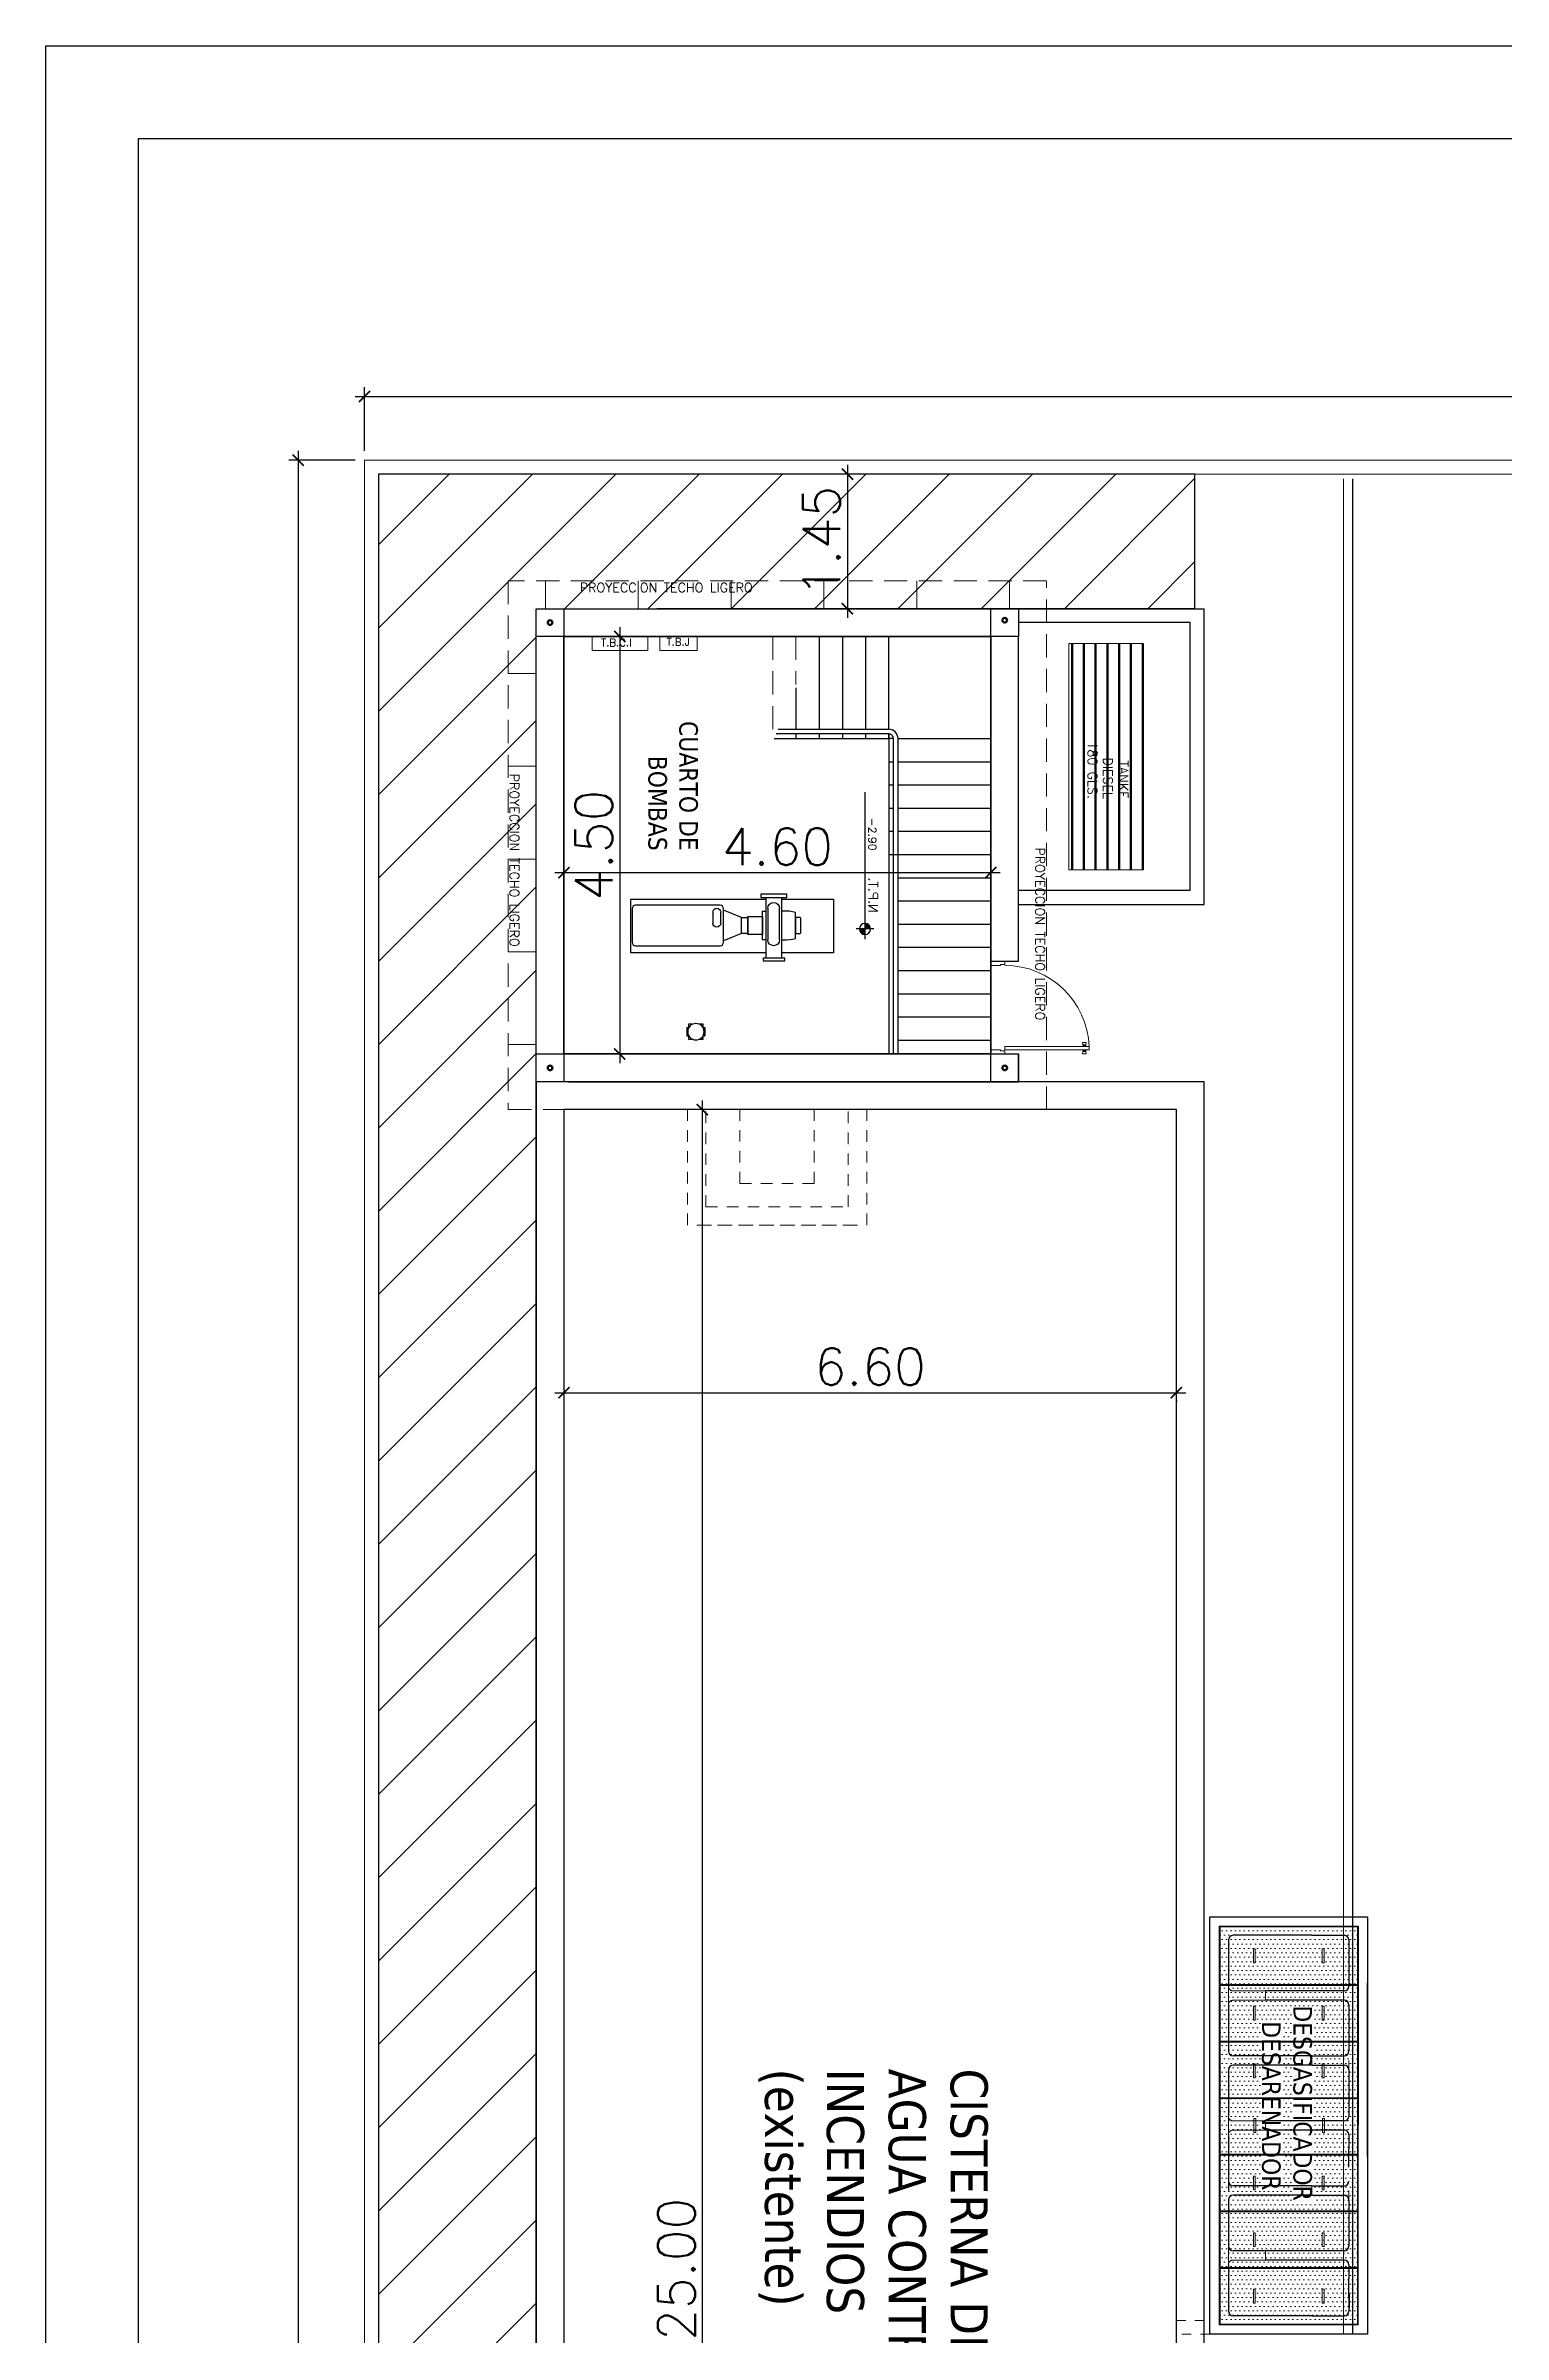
# Model space of a CAD drawing. Header units: metres. Extents: x 2026 to 2182, y 1015 to 1085.
# Drawn here: x 2067.33 to 2083.03, y 1060.8 to 1085.47 of the extents above; entities that cross this region are included whole.
import ezdxf
from ezdxf.enums import TextEntityAlignment as Align

# ---------------------------------------------------------------- set-up
doc = ezdxf.new("R2010")
doc.units = ezdxf.units.M
for name, pattern in [('DASHED2', [0.375, 0.25, -0.125]), ('HIDDEN', [9.525, 6.35, -3.175]), ('HIDDEN2', [0.1875, 0.125, -0.0625])]:
    doc.linetypes.add(name, pattern=pattern)
doc.layers.get('Defpoints').update_dxf_attribs({"lineweight": 0})
for name, color, linetype in [('0.2', 2, 'Continuous'), ('0.3', 3, 'Continuous'), ('03', 3, 'Continuous'), ('ESCALERAS', 8, 'Continuous'), ('LEADERS', 20, 'Continuous'), ('PLATAFORMA', 2, 'Continuous'), ('REMODELACIONES', 6, 'Continuous')]:
    doc.layers.add(name, color=color, linetype=linetype)
for name, color, linetype, lineweight in [('01', 9, 'HIDDEN', 9), ('02', 2, 'Continuous', 0), ('08', 191, 'Continuous', 60), ('HATCH', 8, 'Continuous', 5), ('LINEA DE CORTE', 5, 'Continuous', 80), ('muro02', 3, 'Continuous', 18), ('PROYECCIONES', 4, 'DASHED2', 5), ('puerta', 6, 'Continuous', 15), ('SUTITULOS', 4, 'DASHED2', 5), ('TEXTOS GENERALES', 4, 'DASHED2', 5), ('ventana', 4, 'Continuous', 18), ('VENTANAS ALTAS', 9, 'HIDDEN', 9), ('VEREDA', 4, 'Continuous', 15)]:
    doc.layers.add(name, color=color, linetype=linetype, lineweight=lineweight)
doc.styles.add('COTA50', font='romans.shx', dxfattribs={"height": 0.4})
doc.styles.add('SUBTITULOS', font='tahoma.ttf', dxfattribs={"height": 0.2})
doc.styles.add('TEXTOS DETALLES', font='simplex8.shx', dxfattribs={"height": 0.08})
doc.styles.add('TEXTOS GENERALES', font='simplex8.shx', dxfattribs={"height": 0.1})
doc.styles.add('TEXTOS-COTAS', font='simplex8.shx', dxfattribs={"height": 0.08})
doc.dimstyles.new('1-100', dxfattribs={"dimscale": 0.1, "dimtxt": 0.4, "dimasz": 1.2, "dimexe": 1, "dimexo": 1, "dimgap": 0.8, "dimtad": 1, "dimzin": 4, "dimdsep": 46, "dimtxsty": 'COTA50', "dimblk": 'ARCHTICK', "dimcen": 2.5, "dimdle": 1, "dimclrd": 1, "dimclre": 1, "dimclrt": 256, "dimadec": 0, "dimazin": 0, "dimtfac": 1, "dimtix": 1, "dimtmove": 2, "dimatfit": 3, "dimfxl": 0, "dimtolj": 1, "dimtzin": 4, "dimarcsym": 0})

# ---------------------------------------------------------------- blocks, each defined once
blk = doc.blocks.new('_ARCHTICK')
at = {"color": 0, "linetype": 'ByBlock', "const_width": 0.15}
blk.add_lwpolyline([(-0.5, -0.5), (0.5, 0.5)], dxfattribs=at)
blk = doc.blocks.new('*D39')
at = {"color": 1, "lineweight": -2}
for p, q in [((2070.66, 1081.686), (2171.768, 1081.686)), ((2070.76, 1081.1), (2070.76, 1081.786)), ((2171.668, 1081.1), (2171.668, 1081.786))]:
    blk.add_line(p, q, dxfattribs=at)
at = {"layer": 'Defpoints', "color": 0}
for p in [(2171.668, 1081.686), (2070.76, 1081), (2171.668, 1081)]:
    blk.add_point(p, dxfattribs=at)
at = {"color": 1, "lineweight": -2, "xscale": 0.1199999999999999, "yscale": 0.1199999999999999, "zscale": 0.1199999999999999, "rotation": 180}
blk.add_blockref('_ARCHTICK', (2070.76, 1081.686), dxfattribs=at)
at = {"color": 1, "lineweight": -2, "xscale": 0.1199999999999999, "yscale": 0.1199999999999999, "zscale": 0.1199999999999999}
blk.add_blockref('_ARCHTICK', (2171.668, 1081.686), dxfattribs=at)
at = {"insert": (2121.214, 1081.966), "char_height": 0.4, "attachment_point": 5, "style": 'COTA50'}
blk.add_mtext('\\A1;100.91', dxfattribs=at)
blk = doc.blocks.new('*D40')
at = {"color": 1, "lineweight": -2}
for p, q in [((2070.66, 1081), (2069.945, 1081)), ((2070.045, 1081.1), (2070.045, 1030.94)), ((2070.66, 1031.04), (2069.945, 1031.04))]:
    blk.add_line(p, q, dxfattribs=at)
at = {"layer": 'Defpoints', "color": 0}
for p in [(2070.76, 1081), (2070.045, 1031.04), (2070.76, 1031.04)]:
    blk.add_point(p, dxfattribs=at)
at = {"color": 1, "lineweight": -2, "xscale": 0.1199999999999999, "yscale": 0.1199999999999999, "zscale": 0.1199999999999999}
for p, rotation in [((2070.045, 1081), 90), ((2070.045, 1031.04), 270)]:
    blk.add_blockref('_ARCHTICK', p, dxfattribs=dict(at, rotation=rotation))
at = {"insert": (2069.765, 1056.02), "char_height": 0.4, "attachment_point": 5, "rotation": 90, "style": 'COTA50'}
blk.add_mtext('\\A1;49.96', dxfattribs=at)
blk = doc.blocks.new('*D47')
at = {"color": 1, "lineweight": -2}
for p, q in [((2074.402, 1048.9), (2074.402, 1074.1)), ((2075.579, 1074), (2074.302, 1074)), ((2075.579, 1049), (2074.302, 1049))]:
    blk.add_line(p, q, dxfattribs=at)
at = {"layer": 'Defpoints', "color": 0}
for p in [(2074.402, 1074), (2075.679, 1074), (2075.679, 1049)]:
    blk.add_point(p, dxfattribs=at)
at = {"color": 1, "lineweight": -2, "xscale": 0.1199999999999999, "yscale": 0.1199999999999999, "zscale": 0.1199999999999999}
for p, rotation in [((2074.402, 1074), 90), ((2074.402, 1049), 270)]:
    blk.add_blockref('_ARCHTICK', p, dxfattribs=dict(at, rotation=rotation))
at = {"insert": (2074.122, 1061.5), "char_height": 0.4, "attachment_point": 5, "rotation": 90, "style": 'COTA50'}
blk.add_mtext('\\A1;25.00', dxfattribs=at)
blk = doc.blocks.new('*D48')
at = {"color": 1, "lineweight": -2}
for p, q in [((2072.81, 1070.949), (2079.61, 1070.949)), ((2072.91, 1070.869), (2072.91, 1070.849)), ((2079.51, 1070.869), (2079.51, 1070.849))]:
    blk.add_line(p, q, dxfattribs=at)
at = {"layer": 'Defpoints', "color": 0}
for p in [(2072.91, 1070.969), (2079.51, 1070.969), (2079.51, 1070.949)]:
    blk.add_point(p, dxfattribs=at)
at = {"color": 1, "lineweight": -2, "xscale": 0.1199999999999999, "yscale": 0.1199999999999999, "zscale": 0.1199999999999999, "rotation": 180}
blk.add_blockref('_ARCHTICK', (2072.91, 1070.949), dxfattribs=at)
at = {"color": 1, "lineweight": -2, "xscale": 0.1199999999999999, "yscale": 0.1199999999999999, "zscale": 0.1199999999999999}
blk.add_blockref('_ARCHTICK', (2079.51, 1070.949), dxfattribs=at)
at = {"insert": (2076.21, 1071.229), "char_height": 0.4, "attachment_point": 5, "style": 'COTA50'}
blk.add_mtext('\\A1;6.60', dxfattribs=at)
blk = doc.blocks.new('*D59')
at = {"color": 1, "lineweight": -2}
for p, q in [((2072.81, 1076.555), (2077.61, 1076.555)), ((2072.91, 1075.619), (2072.91, 1076.655)), ((2077.51, 1075.619), (2077.51, 1076.655))]:
    blk.add_line(p, q, dxfattribs=at)
at = {"layer": 'Defpoints', "color": 0}
for p in [(2077.51, 1076.555), (2072.91, 1075.519), (2077.51, 1075.519)]:
    blk.add_point(p, dxfattribs=at)
at = {"color": 1, "lineweight": -2, "xscale": 0.1199999999999999, "yscale": 0.1199999999999999, "zscale": 0.1199999999999999, "rotation": 180}
blk.add_blockref('_ARCHTICK', (2072.91, 1076.555), dxfattribs=at)
at = {"color": 1, "lineweight": -2, "xscale": 0.1199999999999999, "yscale": 0.1199999999999999, "zscale": 0.1199999999999999}
blk.add_blockref('_ARCHTICK', (2077.51, 1076.555), dxfattribs=at)
at = {"insert": (2075.21, 1076.835), "char_height": 0.4, "attachment_point": 5, "style": 'COTA50'}
blk.add_mtext('\\A1;4.60', dxfattribs=at)
blk = doc.blocks.new('*D60')
at = {"color": 1, "lineweight": -2}
for p, q in [((2075.965, 1080.95), (2075.965, 1079.3)), ((2076.014, 1080.85), (2075.865, 1080.85)), ((2076.014, 1079.4), (2075.865, 1079.4))]:
    blk.add_line(p, q, dxfattribs=at)
at = {"layer": 'Defpoints', "color": 0}
for p in [(2076.114, 1080.85), (2075.965, 1079.4), (2076.114, 1079.4)]:
    blk.add_point(p, dxfattribs=at)
at = {"color": 1, "lineweight": -2, "xscale": 0.1199999999999999, "yscale": 0.1199999999999999, "zscale": 0.1199999999999999}
for p, rotation in [((2075.965, 1080.85), 90), ((2075.965, 1079.4), 270)]:
    blk.add_blockref('_ARCHTICK', p, dxfattribs=dict(at, rotation=rotation))
at = {"insert": (2075.685, 1080.125), "char_height": 0.4, "attachment_point": 5, "rotation": 90, "style": 'COTA50'}
blk.add_mtext('\\A1;1.45', dxfattribs=at)
blk = doc.blocks.new('*D61')
at = {"color": 1, "lineweight": -2}
for p, q in [((2073.511, 1079.2), (2073.511, 1074.5)), ((2073.241, 1079.1), (2073.611, 1079.1)), ((2073.241, 1074.6), (2073.611, 1074.6))]:
    blk.add_line(p, q, dxfattribs=at)
at = {"layer": 'Defpoints', "color": 0}
for p in [(2073.141, 1079.1), (2073.141, 1074.6), (2073.511, 1074.6)]:
    blk.add_point(p, dxfattribs=at)
at = {"color": 1, "lineweight": -2, "xscale": 0.1199999999999999, "yscale": 0.1199999999999999, "zscale": 0.1199999999999999}
for p, rotation in [((2073.511, 1079.1), 90), ((2073.511, 1074.6), 270)]:
    blk.add_blockref('_ARCHTICK', p, dxfattribs=dict(at, rotation=rotation))
at = {"insert": (2073.231, 1076.85), "char_height": 0.4, "attachment_point": 5, "rotation": 90, "style": 'COTA50'}
blk.add_mtext('\\A1;4.50', dxfattribs=at)
blk = doc.blocks.new('NPTS')
at = {"layer": '0.2'}
for points in [[(0, 0), (-0.06, 0, 0.414214), (0, -0.06)], [(0, 0.06), (0, 0), (0.06, 0, 0.414214)]]:
    blk.add_hatch(color=256, dxfattribs=at).paths.add_polyline_path(points)
for p, q in [((-0.111, 0), (1.473, 0)), ((0, 0.096), (0, -0.096))]:
    blk.add_line(p, q, dxfattribs=at)
blk.add_circle((0, 0), 0.06, dxfattribs=at)
at = {"layer": 'VEREDA', "insert": (-0.041, 0.139), "char_height": 0.1, "width": 0.96281, "attachment_point": 1, "style": 'TEXTOS-COTAS'}
blk.add_mtext('{\\W3.13659; }N.P.T. ', dxfattribs=at)
at = {"layer": 'VEREDA', "style": 'TEXTOS GENERALES'}
blk.add_attdef('NIVEL', text='', height=0.0704, dxfattribs=at).set_placement((0.846, 0.039), (1.198, 0.039), align=Align.ALIGNED)
blk = doc.blocks.new('COSTA GAS_ CASCO$0$P-100')
at = {"layer": 'puerta', "color": 9}
for p, q in [((0.045, 0), (0, 0)), ((0, -0.15), (0, 0)), ((0.045, -0.105), (0.045, 0)), ((0.955, 0), (1, 0)), ((0.955, -0.105), (0.955, 0)), ((1, -0.15), (1, 0)), ((0.035, -0.15), (0, -0.15)), ((0.045, -0.105), (0.035, -0.105)), ((0.035, -0.15), (0.035, -0.105)), ((0.045, -0.15), (0.045, -1.06)), ((0.045, -0.15), (0.08, -0.15)), ((0.08, -1.06), (0.08, -0.15)), ((0.955, -0.105), (0.965, -0.105)), ((0.965, -0.15), (0.965, -0.105)), ((0.965, -0.15), (1, -0.15)), ((0.043, -0.982), (0.037, -0.994)), ((0.043, -0.982), (0.043, -1.035)), ((0.045, -0.982), (0.043, -0.982)), ((0.08, -0.982), (0.082, -0.982)), ((0.082, -0.982), (0.082, -1.035)), ((0.082, -0.982), (0.088, -0.994)), ((0.001, -1.028), (0.001, -0.988)), ((0.025, -0.993), (0.001, -0.988)), ((0.025, -1.023), (0.001, -1.028)), ((0.025, -1), (0.025, -0.993)), ((0.029, -1), (0.025, -1)), ((0.025, -1), (0.025, -1.017)), ((0.029, -1.017), (0.025, -1.017)), ((0.025, -1.017), (0.025, -1.023)), ((0.029, -1), (0.029, -0.997)), ((0.033, -0.997), (0.029, -0.997)), ((0.029, -1), (0.029, -1.017)), ((0.029, -1.017), (0.029, -1.019)), ((0.033, -1.019), (0.029, -1.019)), ((0.037, -0.994), (0.033, -0.994)), ((0.033, -0.997), (0.033, -0.994)), ((0.033, -0.997), (0.033, -1.019)), ((0.033, -1.019), (0.033, -1.023)), ((0.037, -1.023), (0.033, -1.023)), ((0.037, -0.994), (0.037, -1.023)), ((0.043, -1.035), (0.037, -1.023)), ((0.045, -1.035), (0.043, -1.035)), ((0.045, -1.06), (0.08, -1.06)), ((0.08, -1.008), (0.08, -1.008)), ((0.08, -1.008), (0.08, -1.008)), ((0.08, -1.035), (0.082, -1.035)), ((0.082, -1.035), (0.088, -1.023)), ((0.088, -0.994), (0.088, -1.023)), ((0.088, -0.994), (0.092, -0.994)), ((0.088, -1.023), (0.092, -1.023)), ((0.092, -0.997), (0.092, -0.994)), ((0.092, -0.997), (0.096, -0.997)), ((0.092, -0.997), (0.092, -1.019)), ((0.092, -1.019), (0.096, -1.019)), ((0.092, -1.019), (0.092, -1.023)), ((0.096, -1), (0.096, -0.997)), ((0.096, -1), (0.096, -1.017)), ((0.096, -1), (0.1, -1)), ((0.096, -1.017), (0.1, -1.017)), ((0.096, -1.017), (0.096, -1.019)), ((0.1, -0.993), (0.124, -0.988)), ((0.1, -1), (0.1, -0.993)), ((0.1, -1), (0.1, -1.017)), ((0.1, -1.017), (0.1, -1.023)), ((0.1, -1.023), (0.124, -1.028)), ((0.124, -1.028), (0.124, -0.988))]:
    blk.add_line(p, q, dxfattribs=at)
blk.add_arc((0.045, -0.15), 0.91, 272.2042, 0, dxfattribs=at)
blk = doc.blocks.new('A$C5FFA5999')
at = {"layer": '0.3', "color": 252, "linetype": 'ByBlock', "ltscale": 0.1}
for p, q in [((0.036, 0.71), (0.2, 0.71)), ((0.036, 0.545), (0.036, 0.71)), ((0.036, 0.71), (0.2, 0.71)), ((0.036, 0.071), (0.036, 0.236)), ((0.2, 0.071), (0.036, 0.071)), ((0.178, 0.746), (0.178, 0.781)), ((0.533, 0.781), (0.178, 0.781)), ((0.533, 0.746), (0.178, 0.746)), ((0.533, 0.746), (0.178, 0.746)), ((0.178, 0), (0.178, 0.036)), ((0.533, 0.036), (0.178, 0.036)), ((0.533, 0.036), (0.178, 0.036)), ((0.533, 0), (0.178, 0)), ((0.533, 0), (0.178, 0)), ((0.213, 0.746), (0.213, 0.716)), ((0.213, 0.746), (0.213, 0.716)), ((0.213, 0.065), (0.213, 0.036)), ((0.497, 0.746), (0.497, 0.716)), ((0.497, 0.746), (0.497, 0.716)), ((0.497, 0.065), (0.497, 0.036)), ((0.497, 0.065), (0.497, 0.036)), ((0.51, 0.71), (0.675, 0.71)), ((0.51, 0.71), (0.675, 0.71)), ((0.675, 0.071), (0.51, 0.071)), ((0.675, 0.071), (0.51, 0.071)), ((0.533, 0.746), (0.533, 0.781)), ((0.533, 0.746), (0.533, 0.781)), ((0.533, 0), (0.533, 0.036)), ((0.533, 0), (0.533, 0.036)), ((0.675, 0.71), (0.675, 0.6)), ((0.675, 0.6), (0.675, 0.545)), ((0.675, 0.236), (0.675, 0.071))]:
    blk.add_line(p, q, dxfattribs=at)
blk.add_circle((0.355, 0.391), 0.355, dxfattribs=at)
blk.add_circle((0.355, 0.391), 0.355, dxfattribs=at)
blk = doc.blocks.new('A$C41B95A95')
at = {"layer": 'LEADERS', "lineweight": -3}
for p, q in [((2.233, 2.735), (2.233, 0.112)), ((2.916, 2.735), (2.916, 0.112)), ((3.953, 1.871), (4.733, 2.19)), ((3.953, 1.177), (4.733, 0.858))]:
    blk.add_line(p, q, dxfattribs=at)
for points in [[(2.233, 2.66), (0, 2.66), (0, 0.342), (2.233, 0.342)], [(2.319, 0.906), (2.319, 2.264)], [(2.83, 2.264), (2.83, 0.906)], [(2.916, 0.342), (8.726, 0.342), (8.726, 2.66), (2.916, 2.66)], [(4.858, 1.622), (4.858, 2.097)], [(5.196, 2.097), (5.196, 1.622)]]:
    blk.add_lwpolyline(points, dxfattribs=at)
for points in [[(2.233, 0.901), (2.155, 0.901, -0.067342), (1.636, 0.961), (1.636, 2.087, -0.067342), (2.155, 2.147), (2.233, 2.147)], [(8.524, 0.65), (4.883, 0.65, -0.414214), (4.733, 0.8), (4.733, 2.248, -0.414214), (4.883, 2.398), (8.524, 2.398, -0.414214), (8.674, 2.248), (8.674, 0.8, -0.414214)], [(1.636, 1.176), (1.456, 1.176, -0.414214), (1.396, 1.236), (1.396, 1.812, -0.414214), (1.456, 1.872), (1.636, 1.872)]]:
    blk.add_lwpolyline(points, format="xyb", close=True, dxfattribs=at)
for points in [[(3.122, 2.735), (2.006, 2.735), (2.006, 2.872), (3.122, 2.872)], [(2.916, 0.901), (3.054, 0.901), (3.054, 2.147), (2.916, 2.147)], [(3.054, 1.13), (3.689, 1.13), (3.689, 1.918), (3.054, 1.918)], [(3.689, 1.177), (3.953, 1.177), (3.953, 1.871), (3.689, 1.871)], [(3.031, 0), (2.097, 0), (2.097, 0.112), (3.031, 0.112)]]:
    blk.add_lwpolyline(points, close=True, dxfattribs=at)
for centre, radius, start, end in [((2.574, 2.264), 0.256, 0, 180), ((5.027, 2.097), 0.169, 0, 180), ((5.027, 1.622), 0.169, 180, 0), ((2.574, 0.906), 0.256, 180, 0)]:
    blk.add_arc(centre, radius, start, end, dxfattribs=at)

msp = doc.modelspace()

# ---------------------------------------------------------------- hatches: boundary and pattern name
h = msp.add_hatch()
h.set_pattern_fill('ANSI31', color=256, scale=0.2, style=0)
h.set_pattern_definition([(45, (59.648, -145.4015), (-0.4490128, 0.4490128), [])])
h.paths.add_polyline_path([(2070.91, 1031.19), (2072.61, 1031.19), (2072.61, 1079.4), (2079.71, 1079.4), (2079.71, 1080.85), (2070.91, 1080.85)])
at = {"layer": '08'}
h = msp.add_hatch(dxfattribs=at)
h.set_pattern_fill('ANSI31', color=256, scale=0.04, angle=-135, style=0)
h.set_pattern_definition([(270, (750.34639, 1297.95853), (-0.127, 3e-17), [])])
h.paths.add_polyline_path([(2079.151, 1076.586), (2078.352, 1076.586), (2078.352, 1079.026), (2079.151, 1079.026)])
at = {"layer": 'HATCH'}
h = msp.add_hatch(dxfattribs=at)
h.set_pattern_fill('_USER', color=256, angle=-90, style=0, double=1, pattern_type=0)
h.set_pattern_definition([(270, (2079.7105, 1148.7003), (1, -2e-16), []), (360, (2079.7105, 1148.7003), (2e-16, 1), [])])
h.paths.add_polyline_path([(2077.81, 1079.4), (2078.11, 1079.4), (2078.11, 1079.7), (2072.61, 1079.7), (2072.61, 1079.4), (2072.91, 1079.4), (2073.91, 1079.4)])
h.paths.add_polyline_path([(2072.61, 1074), (2072.61, 1074.3), (2072.61, 1079.4), (2072.61, 1079.7), (2072.31, 1079.7), (2072.31, 1074)])
h.paths.add_polyline_path([(2073.055, 1079.552), (2075.196, 1079.552), (2075.196, 1079.702), (2073.055, 1079.702)], flags=9)
h.paths.add_polyline_path([(2072.301, 1077.646), (2072.301, 1075.506), (2072.451, 1075.506), (2072.451, 1077.646)], flags=9)
h = msp.add_hatch(dxfattribs=at)
h.set_pattern_fill('DOTS', color=256, scale=0.03, style=0)
h.set_pattern_definition([(9e-15, (2082.9805, 1060.9103), (0.0238125, 0.047625), [0, -0.047625])])
h.paths.add_polyline_path([(2081.46, 1064.57), (2081.46, 1065.19), (2079.98, 1065.19), (2079.98, 1064.57)])
h.paths.add_polyline_path([(2081.46, 1063.96), (2081.46, 1064.56), (2079.98, 1064.56), (2079.98, 1063.96)])
h.paths.add_polyline_path([(2081.46, 1063.35), (2081.46, 1063.95), (2079.98, 1063.95), (2079.98, 1063.35)])
h.paths.add_polyline_path([(2081.46, 1062.74), (2081.46, 1063.34), (2079.98, 1063.34), (2079.98, 1062.74)])
h.paths.add_polyline_path([(2081.46, 1062.13), (2081.46, 1062.73), (2079.98, 1062.73), (2079.98, 1062.13)])
h.paths.add_polyline_path([(2079.98, 1062.12), (2079.98, 1061.52), (2081.46, 1061.52), (2081.46, 1062.12)])
h.paths.add_polyline_path([(2079.98, 1061.51), (2079.98, 1060.91), (2081.46, 1060.91), (2081.46, 1061.51)])

# ---------------------------------------------------------------- linework, layer by layer
for p in [(2077.81, 1079.4), (2079.71, 1079.4)]:
    msp.add_line(p, (2079.81, 1079.4))
at = {"color": 1}
msp.add_lwpolyline([(2067.325, 1085.467), (2181.527, 1085.467), (2181.527, 1014.984), (2067.325, 1014.984)], close=True, dxfattribs=at)
at = {"color": 5}
msp.add_lwpolyline([(2068.325, 1084.467), (2180.527, 1084.467), (2180.527, 1015.984), (2068.325, 1015.984)], close=True, dxfattribs=at)
for points in [[(2070.91, 1031.19), (2072.61, 1031.19), (2072.61, 1079.4), (2079.71, 1079.4), (2079.71, 1080.85), (2070.91, 1080.85), (2070.91, 1031.19)], [(2072.91, 1049), (2079.51, 1049), (2079.51, 1074), (2072.91, 1074), (2072.91, 1049)]]:
    msp.add_lwpolyline(points)
msp.add_lwpolyline([(2072.91, 1079.1), (2077.51, 1079.1), (2077.51, 1074.6), (2072.91, 1074.6)], close=True)
at = {"layer": '0.2'}
for p, q in [((2081.41, 1060.8), (2081.41, 1080.8)), ((2077.81, 1079.4), (2073.91, 1079.4)), ((2079.71, 1079.4), (2077.81, 1079.4)), ((2079.66, 1079.25), (2077.81, 1079.25)), ((2079.66, 1076.361), (2079.66, 1079.25)), ((2079.81, 1076.211), (2079.81, 1079.4)), ((2073.901, 1079.1), (2072.91, 1079.1)), ((2079.66, 1076.361), (2077.81, 1076.361)), ((2077.81, 1076.211), (2079.81, 1076.211)), ((2081.571, 1062.717), (2081.571, 1064.588))]:
    msp.add_line(p, q, dxfattribs=at)
for points in [[(2072.91, 1079.4), (2073.91, 1079.4)], [(2075.218, 1078.1), (2076.41, 1078.1), (2076.41, 1079.1)]]:
    msp.add_lwpolyline(points, dxfattribs=at)
for points in [[(2076.51, 1078, 0.414214), (2076.41, 1078.1)], [(2076.46, 1078, 0.414214), (2076.41, 1078.05), (2076.41, 1078)]]:
    msp.add_lwpolyline(points, format="xyb", dxfattribs=at)
at = {"layer": '0.3'}
for p, q in [((2080.07, 1065.05), (2080.07, 1064.55)), ((2080.97, 1065.1), (2080.12, 1065.1)), ((2080.97, 1065.1), (2081.32, 1065.1)), ((2081.37, 1065.05), (2081.37, 1064.55)), ((2081.32, 1064.5), (2080.47, 1064.5)), ((2081.32, 1064.4), (2080.47, 1064.4)), ((2080.07, 1064.35), (2080.07, 1063.85)), ((2081.37, 1064.35), (2081.37, 1063.85)), ((2080.07, 1063.65), (2080.07, 1063.15)), ((2080.97, 1063.8), (2080.12, 1063.8)), ((2080.97, 1063.7), (2080.12, 1063.7)), ((2080.97, 1063.8), (2081.32, 1063.8)), ((2080.97, 1063.7), (2081.32, 1063.7)), ((2081.37, 1063.65), (2081.37, 1063.15)), ((2080.07, 1062.95), (2080.07, 1062.45)), ((2081.32, 1063.1), (2080.47, 1063.1)), ((2081.32, 1063), (2080.47, 1063)), ((2081.37, 1062.95), (2081.37, 1062.8)), ((2081.37, 1062.6), (2081.37, 1062.8)), ((2080.07, 1062.25), (2080.07, 1061.75)), ((2080.47, 1062.4), (2080.12, 1062.4)), ((2080.47, 1062.3), (2080.12, 1062.3)), ((2080.97, 1062.4), (2080.47, 1062.4)), ((2080.97, 1062.3), (2080.47, 1062.3)), ((2080.97, 1062.4), (2081.32, 1062.4)), ((2080.97, 1062.3), (2081.32, 1062.3)), ((2081.37, 1062.25), (2081.37, 1061.75)), ((2081.32, 1061.7), (2080.12, 1061.7)), ((2080.07, 1061.55), (2080.07, 1061.05)), ((2081.32, 1061.6), (2080.47, 1061.6)), ((2081.37, 1061.55), (2081.37, 1061.4)), ((2081.37, 1061.2), (2081.37, 1061.4)), ((2081.37, 1061.2), (2081.37, 1061.05)), ((2081.371, 1061.235), (2081.371, 1061.085)), ((2080.47, 1061), (2080.12, 1061)), ((2080.97, 1061), (2080.47, 1061)), ((2080.97, 1061), (2081.32, 1061))]:
    msp.add_line(p, q, dxfattribs=at)
at = {"layer": '0.3', "linetype": 'HIDDEN2', "ltscale": 0.25}
msp.add_line((2080.07, 1062.45), (2080.07, 1062.25), dxfattribs=at)
at = {"layer": '0.3'}
msp.add_lwpolyline([(2081.57, 1060.8), (2079.87, 1060.8), (2079.87, 1065.3), (2081.571, 1065.3), (2081.57, 1060.8)], dxfattribs=at)
for centre, start, end in [((2080.12, 1065.05), 90, 180), ((2081.32, 1065.05), 0, 90), ((2081.32, 1064.55), 270, 0), ((2081.32, 1064.35), 0, 90), ((2080.12, 1063.85), 180, 270), ((2080.12, 1063.65), 90, 180), ((2081.32, 1063.85), 270, 0), ((2081.32, 1063.65), 0, 90), ((2081.32, 1063.15), 270, 0), ((2081.32, 1062.95), 0, 90), ((2080.12, 1062.45), 180, 270), ((2081.32, 1062.45), 270, 0), ((2080.12, 1062.25), 90, 180), ((2081.32, 1062.25), 0, 90), ((2080.12, 1061.75), 180, 270), ((2081.32, 1061.75), 270, 0), ((2081.32, 1061.55), 0, 90), ((2080.12, 1061.05), 180, 270), ((2081.32, 1061.05), 270, 0)]:
    msp.add_arc(centre, 0.05, start, end, dxfattribs=at)
at = {"layer": '01', "linetype": 'ByBlock'}
msp.add_lwpolyline([(2079.151, 1076.586), (2079.151, 1079.026), (2078.352, 1079.026), (2078.352, 1076.586)], close=True, dxfattribs=at)
at = {"layer": '02'}
for points in [[(2073.812, 1078.95), (2073.812, 1079.1), (2073.212, 1079.1), (2073.212, 1078.95)], [(2074.344, 1078.95), (2074.344, 1079.1), (2073.944, 1079.1), (2073.944, 1078.95)]]:
    msp.add_lwpolyline(points, close=True, dxfattribs=at)
at = {"layer": '03'}
for points in [[(2072.91, 1079.4), (2072.91, 1079.1), (2072.61, 1079.1), (2072.61, 1079.4)], [(2077.81, 1079.4), (2077.81, 1079.1), (2077.51, 1079.1), (2077.51, 1079.4)], [(2072.91, 1074.6), (2072.91, 1074.3), (2072.61, 1074.3), (2072.61, 1074.6)], [(2077.81, 1074.6), (2077.81, 1074.3), (2077.51, 1074.3), (2077.51, 1074.6)]]:
    msp.add_lwpolyline(points, close=True, dxfattribs=at)
at = {"layer": 'ESCALERAS'}
for p, q in [((2075.66, 1079.1), (2075.66, 1078.1)), ((2075.41, 1078.545), (2075.41, 1078.1)), ((2075.41, 1078.05), (2075.41, 1078)), ((2075.66, 1078.05), (2075.66, 1078)), ((2076.46, 1078), (2076.41, 1078)), ((2076.41, 1078), (2076.41, 1074.6)), ((2076.46, 1074.6), (2076.46, 1078)), ((2076.41, 1076.75), (2076.46, 1076.75)), ((2076.46, 1076.75), (2076.51, 1076.75)), ((2076.51, 1076.75), (2077.51, 1076.75)), ((2076.51, 1076.5), (2077.51, 1076.5)), ((2076.51, 1076.25), (2077.51, 1076.25)), ((2076.51, 1076), (2077.51, 1076)), ((2076.51, 1075.75), (2077.51, 1075.75)), ((2076.51, 1075.5), (2077.51, 1075.5)), ((2076.51, 1075.25), (2077.51, 1075.25)), ((2076.51, 1075), (2077.51, 1075)), ((2076.51, 1074.75), (2077.51, 1074.75))]:
    msp.add_line(p, q, dxfattribs=at)
for points in [[(2075.91, 1079.1), (2075.91, 1078.1)], [(2076.16, 1079.1), (2076.16, 1078.1)], [(2075.176, 1078), (2076.41, 1078), (2076.41, 1078.05), (2075.197, 1078.05)], [(2075.91, 1078.05), (2075.91, 1078)], [(2076.16, 1078.05), (2076.16, 1078)], [(2076.51, 1074.6), (2076.51, 1078), (2077.51, 1078)], [(2076.41, 1077.75), (2076.46, 1077.75)], [(2076.51, 1077.75), (2077.51, 1077.75)], [(2076.41, 1077.5), (2076.46, 1077.5)], [(2076.51, 1077.5), (2077.51, 1077.5)], [(2076.41, 1077.25), (2076.46, 1077.25)], [(2076.51, 1077.25), (2077.51, 1077.25)], [(2076.41, 1077), (2076.46, 1077)], [(2076.51, 1077), (2077.51, 1077)]]:
    msp.add_lwpolyline(points, dxfattribs=at)
at = {"layer": 'HATCH'}
for p, q in [((2081.31, 1060.8), (2081.31, 1080.8)), ((2079.97, 1060.9), (2079.97, 1065.2)), ((2079.97, 1065.2), (2081.471, 1065.2)), ((2081.471, 1065.2), (2081.47, 1060.9)), ((2081.47, 1060.9), (2079.97, 1060.9))]:
    msp.add_line(p, q, dxfattribs=at)
for points in [[(2079.98, 1065.19), (2081.46, 1065.19), (2081.46, 1064.57), (2079.98, 1064.57)], [(2079.98, 1063.96), (2081.46, 1063.96), (2081.46, 1064.56), (2079.98, 1064.56)], [(2081.46, 1063.95), (2079.98, 1063.95), (2079.98, 1063.35), (2081.46, 1063.35)], [(2081.46, 1063.34), (2079.98, 1063.34), (2079.98, 1062.74), (2081.46, 1062.74)], [(2081.46, 1062.73), (2079.98, 1062.73), (2079.98, 1062.13), (2081.46, 1062.13)], [(2081.46, 1061.52), (2081.46, 1062.12), (2079.98, 1062.12), (2079.98, 1061.52)], [(2081.46, 1060.91), (2081.46, 1061.51), (2079.98, 1061.51), (2079.98, 1060.91)]]:
    msp.add_lwpolyline(points, close=True, dxfattribs=at)
for points in [[(2080.34, 1064.955), (2080.34, 1064.805), (2080.36, 1064.805), (2080.36, 1064.955), (2080.34, 1064.955)], [(2081.081, 1064.955), (2081.081, 1064.805), (2081.101, 1064.805), (2081.101, 1064.955), (2081.081, 1064.955)], [(2080.34, 1064.335), (2080.34, 1064.185), (2080.36, 1064.185), (2080.36, 1064.335), (2080.34, 1064.335)], [(2081.081, 1064.335), (2081.081, 1064.185), (2081.101, 1064.185), (2081.101, 1064.335), (2081.081, 1064.335)], [(2080.34, 1063.715), (2080.34, 1063.565), (2080.36, 1063.565), (2080.36, 1063.715), (2080.34, 1063.715)], [(2081.081, 1063.715), (2081.081, 1063.565), (2081.101, 1063.565), (2081.101, 1063.715), (2081.081, 1063.715)], [(2080.345, 1063.125), (2080.345, 1062.975), (2080.365, 1062.975), (2080.365, 1063.125), (2080.345, 1063.125)], [(2081.086, 1063.125), (2081.086, 1062.975), (2081.106, 1062.975), (2081.106, 1063.125), (2081.086, 1063.125)], [(2080.34, 1062.505), (2080.34, 1062.355), (2080.36, 1062.355), (2080.36, 1062.505), (2080.34, 1062.505)], [(2081.081, 1062.505), (2081.081, 1062.355), (2081.101, 1062.355), (2081.101, 1062.505), (2081.081, 1062.505)], [(2080.34, 1061.895), (2080.34, 1061.745), (2080.36, 1061.745), (2080.36, 1061.895), (2080.34, 1061.895)], [(2081.081, 1061.895), (2081.081, 1061.745), (2081.101, 1061.745), (2081.101, 1061.895), (2081.081, 1061.895)], [(2080.34, 1061.285), (2080.34, 1061.135), (2080.36, 1061.135), (2080.36, 1061.285), (2080.34, 1061.285)], [(2081.081, 1061.285), (2081.081, 1061.135), (2081.101, 1061.135), (2081.101, 1061.285), (2081.081, 1061.285)]]:
    msp.add_lwpolyline(points, dxfattribs=at)
at = {"layer": 'LINEA DE CORTE'}
for centre in [(2072.76, 1079.25), (2077.66, 1079.275), (2072.76, 1074.45), (2077.66, 1074.45)]:
    msp.add_circle(centre, 0.025, dxfattribs=at)
at = {"layer": 'muro02'}
for p, q in [((2070.76, 1031.04), (2070.76, 1081)), ((2171.668, 1081), (2070.76, 1081)), ((2070.91, 1031.19), (2070.91, 1080.85)), ((2070.91, 1080.85), (2160.051, 1080.85))]:
    msp.add_line(p, q, dxfattribs=at)
at = {"layer": 'PROYECCIONES', "linetype": 'DASHED2'}
for p, q in [((2075.16, 1079.1), (2075.16, 1078)), ((2075.41, 1079.1), (2075.41, 1078.583))]:
    msp.add_line(p, q, dxfattribs=at)
at = {"layer": 'PROYECCIONES', "linetype": 'HIDDEN2'}
for p, q in [((2075.973, 1072.954), (2075.973, 1074.027)), ((2074.44, 1072.954), (2074.44, 1074)), ((2074.44, 1072.954), (2075.973, 1072.954))]:
    msp.add_line(p, q, dxfattribs=at)
at = {"layer": 'PROYECCIONES'}
msp.add_lwpolyline([(2078.11, 1074), (2078.11, 1079.7), (2072.31, 1079.7), (2072.31, 1074)], close=True, dxfattribs=at)
at = {"layer": 'PROYECCIONES', "linetype": 'DASHED2'}
msp.add_lwpolyline([(2072.91, 1079.4), (2072.91, 1078)], dxfattribs=at)
at = {"layer": 'PROYECCIONES', "linetype": 'HIDDEN2'}
for points in [[(2076.04, 1072.754), (2074.24, 1072.754), (2074.24, 1074)], [(2074.373, 1072.754), (2076.173, 1072.754), (2076.173, 1074)]]:
    msp.add_lwpolyline(points, dxfattribs=at)
msp.add_lwpolyline([(2074.806, 1073.205), (2074.806, 1074.005), (2075.606, 1074.005), (2075.606, 1073.205)], close=True, dxfattribs=at)
at = {"layer": 'REMODELACIONES'}
for p, q in [((2072.61, 1074.3), (2072.61, 1079.4)), ((2072.61, 1079.4), (2072.91, 1079.4)), ((2072.91, 1079.1), (2072.91, 1074.3)), ((2077.51, 1075.6), (2077.81, 1075.6)), ((2079.81, 1074.3), (2072.61, 1074.3)), ((2072.61, 1074.3), (2072.61, 1031.19)), ((2079.81, 1048.7), (2079.81, 1074.3)), ((2079.51, 1074), (2072.91, 1074)), ((2072.91, 1074), (2072.91, 1049)), ((2079.51, 1048.7), (2079.51, 1074))]:
    msp.add_line(p, q, dxfattribs=at)
for points in [[(2072.91, 1074.6), (2077.51, 1074.6), (2077.51, 1079.1), (2073.91, 1079.1)], [(2077.81, 1075.6), (2077.81, 1079.1)], [(2072.96, 1074.3), (2077.81, 1074.3), (2077.81, 1074.6)]]:
    msp.add_lwpolyline(points, dxfattribs=at)
at = {"layer": 'ventana', "linetype": 'HIDDEN2', "ltscale": 0.25}
for p, q in [((2081.37, 1063.65), (2081.37, 1063.85)), ((2081.37, 1062.25), (2081.37, 1062.45))]:
    msp.add_line(p, q, dxfattribs=at)
at = {"layer": 'ventana', "linetype": 'HIDDEN2', "ltscale": 0.5}
for p, q in [((2079.51, 1060.95), (2079.87, 1060.95)), ((2079.87, 1060.8), (2079.51, 1060.8))]:
    msp.add_line(p, q, dxfattribs=at)
at = {"layer": 'ventana', "linetype": 'HIDDEN2', "ltscale": 0.25}
for points in [[(2080.97, 1063.8), (2080.97, 1063.7)], [(2080.97, 1062.4), (2080.97, 1062.3)]]:
    msp.add_lwpolyline(points, dxfattribs=at)
msp.add_arc((2081.32, 1062.25), 0.05, 0, 90, dxfattribs=at)
at = {"layer": 'VENTANAS ALTAS'}
for p, q in [((2080.07, 1064.55), (2080.07, 1064.35)), ((2080.47, 1064.5), (2080.12, 1064.5)), ((2080.47, 1064.4), (2080.12, 1064.4)), ((2080.07, 1062.95), (2080.07, 1063.15)), ((2080.47, 1063.1), (2080.12, 1063.1)), ((2080.47, 1063), (2080.12, 1063)), ((2080.07, 1061.55), (2080.07, 1061.75)), ((2080.47, 1061.7), (2080.12, 1061.7)), ((2080.47, 1061.6), (2080.12, 1061.6))]:
    msp.add_line(p, q, dxfattribs=at)
for points in [[(2080.47, 1064.4), (2080.47, 1064.5)], [(2080.47, 1063), (2080.47, 1063.1)], [(2080.47, 1061.6), (2080.47, 1061.7)]]:
    msp.add_lwpolyline(points, dxfattribs=at)
for centre, start, end in [((2080.12, 1064.55), 180, 270), ((2080.12, 1064.35), 90, 180), ((2080.12, 1063.15), 180, 270), ((2080.12, 1062.95), 90, 180), ((2080.12, 1061.75), 180, 270), ((2080.12, 1061.55), 90, 180)]:
    msp.add_arc(centre, 0.05, start, end, dxfattribs=at)

# ---------------------------------------------------------------- block references
at = {"xscale": -0.25, "yscale": 0.25, "zscale": 0.25, "rotation": 270}
msp.add_blockref('A$C5FFA5999', (2074.234, 1074.751), dxfattribs=at)
at = {"layer": '02', "extrusion": (0, 0, -1), "xscale": 0.25, "yscale": 0.25, "zscale": -0.25}
msp.add_blockref('A$C41B95A95', (-2075.813, 1075.604), dxfattribs=at)
at = {"layer": 'PLATAFORMA'}
ref = msp.add_blockref('NPTS', (2076.154, 1075.948), dxfattribs=dict(at, xscale=-1, rotation=270))
ref.add_attrib('NIVEL', '-2.90', dxfattribs={"layer": 'VEREDA', "height": 0.0822, "rotation": 270, "style": 'TEXTOS GENERALES'}).set_placement((2076.193, 1077.146), (2076.193, 1076.793), align=Align.ALIGNED)
at = {"layer": 'puerta', "color": 9, "linetype": 'ByBlock', "ltscale": 3, "rotation": 89.99999999998697}
msp.add_blockref('COSTA GAS_ CASCO$0$P-100', (2077.51, 1074.6), dxfattribs=at)

# ---------------------------------------------------------------- texts
at = {"layer": '02', "char_height": 0.08, "width": 0.00598, "attachment_point": 7, "style": 'TEXTOS DETALLES'}
for s, insert in [('T.B.C.I', (2073.31, 1078.994)), ('T.B.J', (2074.016, 1079.002))]:
    msp.add_mtext(s, dxfattribs=dict(at, insert=insert))
at = {"layer": 'SUTITULOS', "style": 'SUBTITULOS'}
for s, p in [('DESARENADOR', (2080.433, 1064.174)), ('DESGASIFICADOR', (2080.771, 1064.345))]:
    msp.add_text(s, height=0.2, rotation=270, dxfattribs=at).set_placement(p)
at = {"layer": 'SUTITULOS', "rotation": 270}
for s, insert, char_height, width, attachment_point, style in [('\\pt1.4;CUARTO DE\\P BOMBAS', (2074.353, 1076.791), 0.2, 1.52375, 3, 'SUBTITULOS'), ('TANKE \\PDIESEL\\P180 GLS.', (2078.989, 1077.351), 0.1, 1.15655, 3, 'TEXTOS GENERALES'), ('\\pt2.8;CISTERNA DE AGUA CONTRA INCENDIOS\\P(existente)  ', (2077.477, 1063.663), 0.4, 4.14766, 1, 'SUBTITULOS')]:
    msp.add_mtext(s, dxfattribs=dict(at, insert=insert, char_height=char_height, width=width, attachment_point=attachment_point, style=style))
at = {"layer": 'TEXTOS GENERALES', "style": 'TEXTOS GENERALES'}
msp.add_text('PROYECCION TECHO LIGERO', height=0.1, dxfattribs=at).set_placement((2073.08, 1079.577))
msp.add_text('PROYECCION TECHO LIGERO', height=0.1, rotation=270, dxfattribs=at).set_placement((2072.326, 1077.621))
at = {"layer": 'TEXTOS GENERALES', "insert": (2078.091, 1074.962), "char_height": 0.1, "width": 3.0522, "attachment_point": 3, "rotation": 270, "style": 'TEXTOS GENERALES'}
msp.add_mtext('PROYECCION TECHO LIGERO', dxfattribs=at)

# ---------------------------------------------------------------- dimensions: what is measured, and where the dimension line sits
for base, p1, p2, picture, middle in [((2171.668, 1081.686), (2070.76, 1081), (2171.668, 1081), '*D39', (2121.214, 1081.966)), ((2077.51, 1076.555), (2072.91, 1075.519), (2077.51, 1075.519), '*D59', (2075.21, 1076.835)), ((2079.51, 1070.949), (2072.91, 1070.969), (2079.51, 1070.969), '*D48', (2076.21, 1071.229))]:
    dim = msp.add_linear_dim(base=base, p1=p1, p2=p2, dimstyle='1-100')
    dim.commit()
    dim.dimension.update_dxf_attribs({"geometry": picture, "text_midpoint": middle})
for base, p1, p2, picture, middle in [((2070.045, 1031.04), (2070.76, 1081), (2070.76, 1031.04), '*D40', (2069.765, 1056.02)), ((2075.965, 1079.4), (2076.114, 1080.85), (2076.114, 1079.4), '*D60', (2075.685, 1080.125)), ((2073.511, 1074.6), (2073.141, 1079.1), (2073.141, 1074.6), '*D61', (2073.231, 1076.85)), ((2074.402, 1074), (2075.679, 1049), (2075.679, 1074), '*D47', (2074.122, 1061.5))]:
    dim = msp.add_linear_dim(base=base, p1=p1, p2=p2, angle=90, dimstyle='1-100')
    dim.commit()
    dim.dimension.update_dxf_attribs({"geometry": picture, "text_midpoint": middle})

doc.saveas('drawing.dxf')
